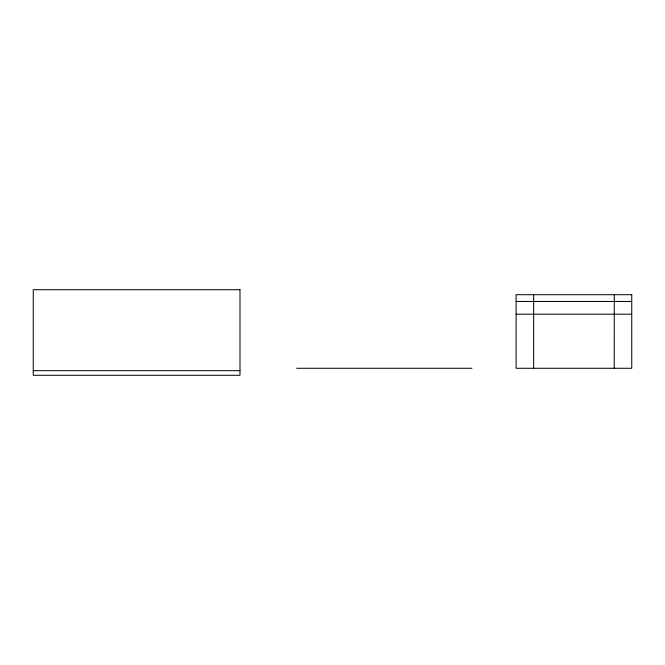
<?xml version="1.0" encoding="UTF-8"?>
<svg xmlns="http://www.w3.org/2000/svg" width="665" height="665" viewBox="0 0 665 665"><rect width="100%" height="100%" fill="white"/><g stroke="black" fill="none" stroke-linecap="round" stroke-linejoin="round"><path stroke-width="1" d="M614.227 368.277L614.285 294.695M516.115 301.469L631.75 301.469M516.115 314.196L631.75 314.196M296.715 368.277L471.917 368.277M33.25 370.663L239.99 370.663M533.638 294.695L533.638 368.277M239.99 289.716L33.25 289.716L33.25 375.284L239.99 375.284L239.99 289.716M631.75 294.695L516.115 294.695L516.115 368.277L631.75 368.277L631.75 294.695"/></g></svg>
